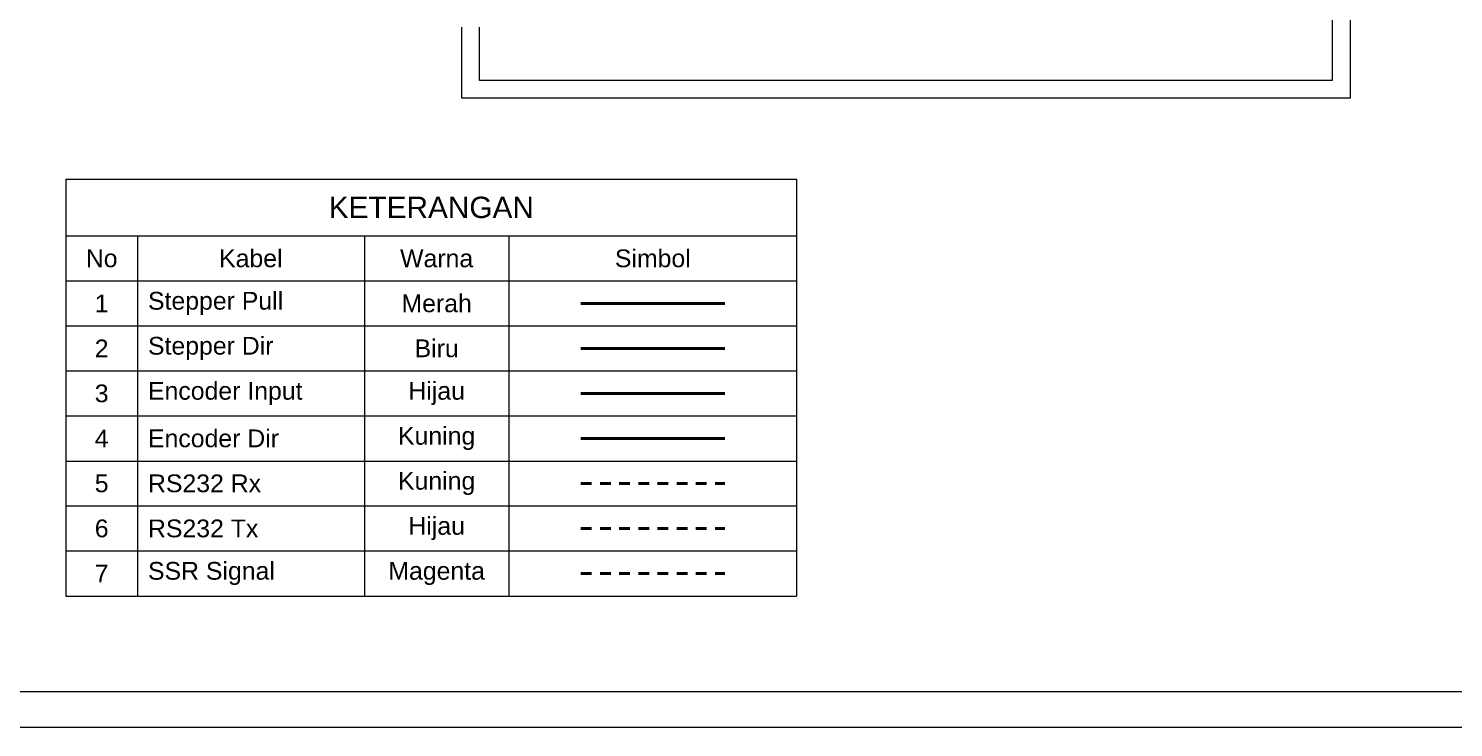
# Model space of a CAD drawing. Header units: millimetres. Extents: x 1937 to 4749, y 83 to 1608.
# Drawn here: x 2794.6 to 2995.1, y 82.9 to 181.3 of the extents above; entities that cross this region are included whole.
import ezdxf

# ---------------------------------------------------------------- set-up
doc = ezdxf.new("R2010")
doc.units = ezdxf.units.MM
doc.linetypes.add('JIS_02_0.7', pattern=[1.35, 0.75, -0.6])
doc.layers.get('0').update_dxf_attribs({"lineweight": 0})
for name, color, linetype, lineweight in [('A+', 1, 'Continuous', 30), ('Box Panel', 7, 'Continuous', 0), ('RS232 Rx', 2, 'JIS_02_0.7', 30), ('RS232 Tx', 3, 'JIS_02_0.7', 30), ('SSR SIG', 6, 'JIS_02_0.7', 30)]:
    doc.layers.add(name, color=color, linetype=linetype, lineweight=lineweight)
doc.styles.get("Standard").update_dxf_attribs({"font": 'arial.ttf'})

# ---------------------------------------------------------------- blocks, each defined once
blk = doc.blocks.new('*T40')
at = {"color": 0, "linetype": 'ByBlock', "lineweight": -2, "transparency": 16777216}
for p, q in [((0, 0), (102.82, 0)), ((0, 0), (0, -58.67)), ((102.82, 0), (102.82, -58.67)), ((0, -8), (102.82, -8)), ((10.04, -8), (10.04, -58.67)), ((41.99, -8), (41.99, -58.67)), ((62.34, -8), (62.34, -58.67)), ((0, -14.33), (102.82, -14.33)), ((0, -20.67), (102.82, -20.67)), ((0, -27), (102.82, -27)), ((0, -33.33), (102.82, -33.33)), ((0, -39.67), (102.82, -39.67)), ((0, -46), (102.82, -46)), ((0, -52.33), (102.82, -52.33)), ((0, -58.67), (102.82, -58.67))]:
    blk.add_line(p, q, dxfattribs=at)
at = {"color": 0, "transparency": 16777216}
for s, insert, char_height, width, attachment_point in [('KETERANGAN', (51.41, -4), 3, 99.8175, 5), ('No', (5.02, -11.17), 2.5, 7.0402, 5), ('Kabel', (26.01, -11.17), 2.5, 28.9469, 5), ('Warna', (52.16, -11.17), 2.5, 17.3479, 5), ('Simbol', (82.58, -11.17), 2.5, 37.4825, 5), ('Stepper Pull', (11.54, -17.5), 2.5, 28.9469, 4), ('1', (5.02, -17.5), 2.5, 7.0402, 5), ('Merah', (52.16, -17.5), 2.5, 17.3479, 5), ('2', (5.02, -23.83), 2.5, 7.0402, 5), ('Stepper Dir', (11.54, -23.83), 2.5, 28.9469, 4), ('Biru', (52.16, -23.83), 2.5, 17.3479, 5), ('3', (5.02, -30.17), 2.5, 7.0402, 5), ('Encoder Input', (11.54, -30.17), 2.5, 28.9469, 4), ('Hijau', (52.16, -30.17), 2.5, 17.3479, 5), ('4', (5.02, -36.5), 2.5, 7.0402, 5), ('Encoder Dir', (11.54, -36.5), 2.5, 28.9469, 4), ('Kuning', (52.16, -36.5), 2.5, 17.3479, 5), ('5', (5.02, -42.83), 2.5, 7.0402, 5), ('RS232 Rx', (11.54, -42.83), 2.5, 28.9469, 4), ('Kuning', (52.16, -42.83), 2.5, 17.3479, 5), ('6', (5.02, -49.17), 2.5, 7.0402, 5), ('RS232 Tx', (11.54, -49.17), 2.5, 28.9469, 4), ('Hijau', (52.16, -49.17), 2.5, 17.3479, 5), ('SSR Signal', (11.54, -55.5), 2.5, 28.9469, 4), ('Magenta', (52.16, -55.5), 2.5, 17.3479, 5), ('7', (5.02, -55.5), 2.5, 7.0402, 5)]:
    blk.add_mtext(s, dxfattribs=dict(at, insert=insert, char_height=char_height, width=width, attachment_point=attachment_point))

msp = doc.modelspace()

# ---------------------------------------------------------------- linework, layer by layer
for points in [[(2779.829, 379.945), (3199.829, 379.945), (3199.829, 82.945), (2779.829, 82.945)], [(2784.829, 374.945), (3194.829, 374.945), (3194.829, 87.945), (2784.829, 87.945)]]:
    msp.add_lwpolyline(points, close=True)
at = {"layer": 'A+', "color": 1, "lineweight": 40}
msp.add_line((2872.284, 142.612), (2892.525, 142.612), dxfattribs=at)
at = {"layer": 'A+', "color": 150, "lineweight": 40}
msp.add_line((2872.284, 136.278), (2892.525, 136.278), dxfattribs=at)
at = {"layer": 'A+', "color": 3, "lineweight": 40, "ltscale": 0.075}
msp.add_line((2872.284, 129.945), (2892.525, 129.945), dxfattribs=at)
at = {"layer": 'A+', "color": 2, "lineweight": 40}
msp.add_line((2872.284, 123.612), (2892.525, 123.612), dxfattribs=at)
at = {"layer": 'Box Panel'}
for points in [[(2980.522, 185.547), (2980.522, 171.484), (2855.522, 171.484), (2855.522, 171.484), (2855.522, 181.484)], [(2978.022, 185.547), (2978.022, 173.984), (2858.022, 173.984), (2858.022, 173.984), (2858.022, 181.484)]]:
    msp.add_lwpolyline(points, dxfattribs=at)
at = {"layer": 'RS232 Rx', "lineweight": 40, "ltscale": 2}
msp.add_line((2872.284, 117.278), (2892.525, 117.278), dxfattribs=at)
at = {"layer": 'RS232 Tx', "lineweight": 40, "ltscale": 2}
msp.add_line((2872.284, 110.945), (2892.525, 110.945), dxfattribs=at)
at = {"layer": 'SSR SIG', "lineweight": 40, "ltscale": 2}
msp.add_line((2872.284, 104.612), (2892.525, 104.612), dxfattribs=at)

# ---------------------------------------------------------------- block references
msp.add_blockref('*T40', (2799.829, 160.112))

doc.saveas('drawing.dxf')
